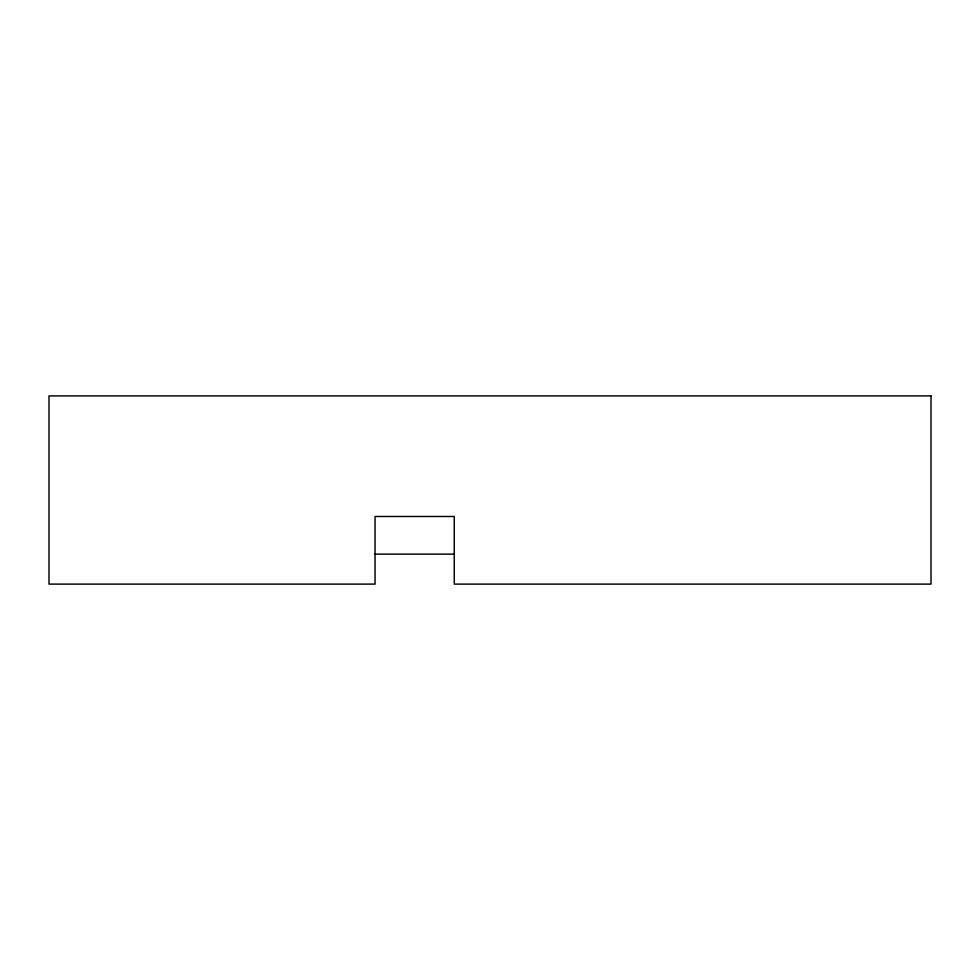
<?xml version="1.0" encoding="UTF-8"?>
<svg xmlns="http://www.w3.org/2000/svg" width="980" height="980" viewBox="0 0 980 980"><rect width="100%" height="100%" fill="white"/><g stroke="black" fill="none" stroke-linecap="round" stroke-linejoin="round"><path stroke-width="1.47" d="M375.046 554.129L454.255 554.129M931 395.896L49 395.896L49 584.105L375.046 584.105L375.046 516.485L454.255 516.485L454.255 584.105L931 584.105L931 395.896"/></g></svg>
